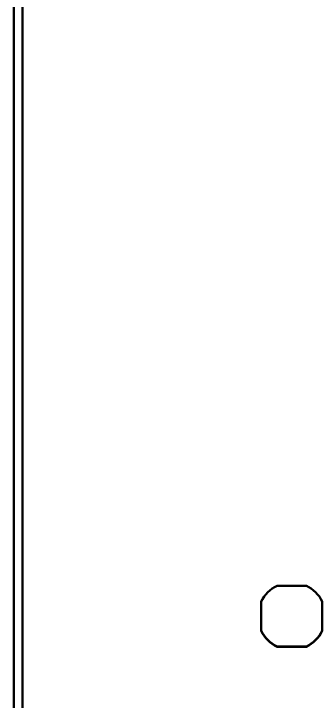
# Model space of a CAD drawing. Header units: millimetres. Extents: x -7 to 137, y -17 to 180.
# Drawn here: x 8.57 to 19.74, y 80.45 to 105.33 of the extents above; entities that cross this region are included whole.
import ezdxf

# ---------------------------------------------------------------- set-up
doc = ezdxf.new("R2010")
doc.units = ezdxf.units.MM
doc.layers.add('Visible (ANSI)', color=7, linetype='Continuous', lineweight=50)

msp = doc.modelspace()

# ---------------------------------------------------------------- linework, layer by layer
at = {"layer": 'Visible (ANSI)'}
for p, q in [((8.572, 179.213), (8.572, 0.267)), ((8.889, 15.638), (8.889, 174.104)), ((18.108, 84.631), (19.166, 84.631)), ((17.532, 82.997), (17.532, 84.055)), ((19.742, 84.055), (19.742, 82.997)), ((19.166, 82.434), (18.108, 82.434)), ((19.166, 82.421), (18.108, 82.421))]:
    msp.add_line(p, q, dxfattribs=at)
for centre, start, end in [((18.637, 83.526), 115.5735, 154.4288), ((18.637, 83.526), 25.5712, 64.4265), ((18.637, 83.539), 205.5712, 244.4288), ((18.637, 83.526), 205.5712, 244.4288), ((18.637, 83.539), 295.5712, 334.4288), ((18.637, 83.526), 295.5712, 334.4288)]:
    msp.add_arc(centre, 1.225, start, end, dxfattribs=at)

doc.saveas('drawing.dxf')
